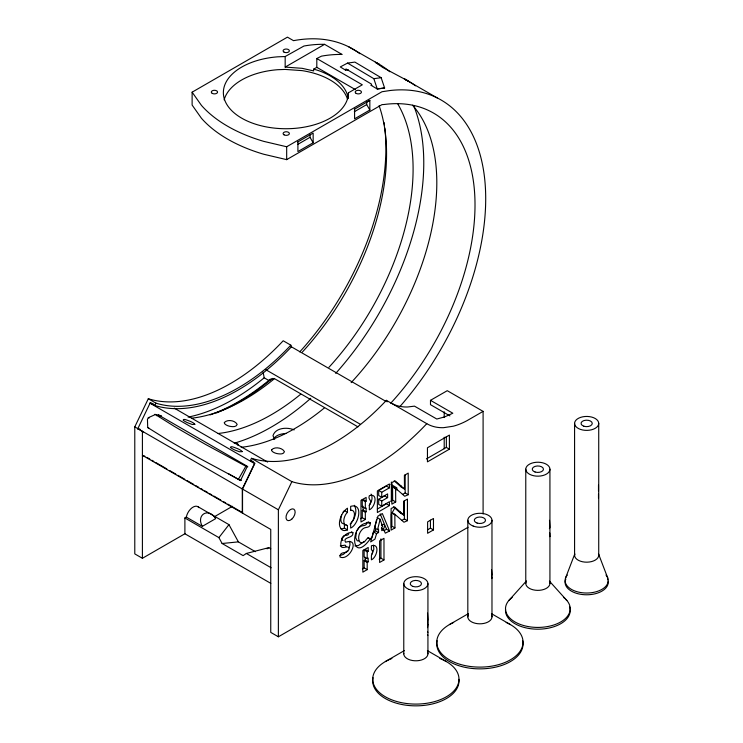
<?xml version="1.0" encoding="UTF-8"?>
<svg xmlns="http://www.w3.org/2000/svg" width="743" height="743" viewBox="0 0 743 743"><rect width="100%" height="100%" fill="white"/><g stroke="black" fill="none" stroke-linecap="round" stroke-linejoin="round"><path stroke-width="1.11" d="M359.853 53.7A215.674 124.518 -60 0 0 294.404 40.503L293.531 40.67L287.439 37.15L192.121 92.178L192.121 105.06L201.455 118.286A141.848 81.897 0 0 0 263.737 154.247L286.677 159.643L381.986 104.624L384.01 104.512A200.573 115.806 -60 0 1 474.963 200.601A200.573 115.806 -60 0 1 390.874 403.05M285.173 67.102L285.173 56.533L303.943 46.029A215.674 124.518 -60 0 1 323.53 44.32L324.589 44.348L342.124 54.471L341.065 54.443A215.674 124.518 -60 0 0 321.478 56.152L316.806 58.53L316.806 67.334L313.657 69.145L313.657 70.91L302.095 68.31L285.173 67.102L324.589 44.348M286.677 159.643L286.677 146.761L381.986 91.742L390.316 90.488A215.674 124.518 -60 0 1 402.437 89.857L404.777 89.922A215.674 124.518 -60 0 1 485.681 201.78A215.674 124.518 -60 0 1 400.05 406.412M427.931 583.654L427.931 653.831M427.931 624.482L427.513 627.659M427.699 624.371L427.699 620.359M270.796 583.366L184.896 533.771L184.896 517.982L186.391 516.822A9.705 5.6 -60 0 1 192.131 507.71A9.705 5.6 -60 0 1 198.966 507.655M316.806 58.53L362.315 84.804L348.43 92.819L347.919 97.333A62.542 36.11 0 0 1 283.185 128.697A62.542 36.11 0 0 1 223.429 94.194A62.542 36.11 0 0 1 277.743 56.821L285.173 56.533M341.882 538.443L341.826 539.957L343.052 540.495M377.072 517.537L380.119 519.301L377.565 529.675L374.518 527.911L376.645 519.459M377.565 529.675L378.54 529.118L378.54 532.527L375.484 530.762L373.515 531.904L372.206 536.836L370.998 538.201M378.54 532.527L376.562 533.66L374.964 539.102L370.655 541.926L377.899 516.134L382.348 513.571L389.592 530.994L385.292 533.168L383.676 529.555L381.391 528.236M345.644 70.213L345.987 68.95L371.509 84.108L371.166 85.371L377.286 89.002L384.614 87.999L381.159 77.699L354.894 62.096L347.566 63.081L340.294 66.935L345.644 70.213L348.356 69.796M377.286 89.002L373.84 78.684L347.566 63.081M341.631 514.797C340.712 517.592 339.7 523.601 343.898 523.945M356.454 531.774L355.702 537.728L357.067 540.56A6.399 3.696 -60 0 0 358.646 540.988M349.099 547.944L349.981 544.842L349.73 541.248M352.888 532.638C353.993 538.684 342.059 536.576 345.597 542.223C361.098 537.245 349.433 561.587 340.015 556.999C339.792 550.414 346.944 554.501 348.708 549.839A2.192 1.272 -60 0 0 349.024 548.715C349.108 543.997 340.888 550.767 340.814 545.028C340.183 538.694 346.312 531.403 352.888 532.638L351.355 531.756M565.497 578.147L574.813 553.86M348.755 533.827C347.845 536.502 344.065 534.291 342.764 536.92M598.496 498.247L598.496 494.179M366.893 522.366C366.633 527.103 362.082 524.558 359.826 527.066M370.423 523.091C370.153 528.96 365.797 526.22 362.881 528.821C359.25 531.886 356.965 538.276 360.123 542.316A6.399 3.696 -60 0 0 362.64 542.557C365.983 542.594 366.884 535.266 370.2 538.991C349.823 566.881 348.987 519.905 370.423 523.091L368.138 521.772M185.425 533.455L142.405 558.29L134.78 553.888L134.78 426.872L148.294 398.74L149.222 399.028A191.081 110.326 -60 0 0 281.16 342.922L283.194 340.768L290.819 345.17L291.535 346.702L289.464 348.885A193.672 111.822 -60 0 1 266.635 370.125L264.294 372.029A193.672 111.822 -60 0 1 178.134 408.678L175.989 408.678A193.672 111.822 -60 0 1 169.692 408.362L167.63 408.148A193.672 111.822 -60 0 1 155.751 405.762L150.225 402.827L137.827 428.637L143.315 431.999M154.804 405.464L155.919 403.143L156.847 403.43A191.062 110.308 -60 0 0 266.254 368.287L266.273 368.268A191.016 110.28 -60 0 0 288.786 347.325L290.819 345.17M468.044 527.279L278.374 636.788L270.749 632.386L270.749 529.425L242.534 513.144L242.534 489.089L254.933 463.27L250.354 460.632L251.468 458.31L252.406 458.598A191.081 110.326 -60 0 0 359.501 425.321L364.116 421.522A191.081 110.326 -60 0 0 384.335 402.492L386.379 400.338L426.788 423.668A83.987 48.49 -60 0 0 443.525 427.68L453.165 426.241A83.987 48.49 -60 0 0 466.92 420.724L483.099 411.381L483.099 513.98M227.776 504.098L242.757 512.744L242.302 513.004L242.302 488.959L254.515 463.539L150.04 403.217L151.953 403.774M278.374 636.788L278.374 509.782L291.878 481.65L292.816 481.938A191.081 110.326 -60 0 0 424.745 425.823L426.788 423.668M342.077 537.96L342.337 537.449M372.104 554.018L373.822 549.263L373.488 545.158M161.37 416.294A200.573 115.806 -60 0 1 155.482 414.483L148.359 417.677L147.458 419.34L147.708 427.541L167.314 439.745A141.848 5.052 28.6 0 0 198.845 457.957L239.292 479.718A215.674 124.518 -60 0 0 241.419 480.359M238.354 479.393L245.868 466.205A200.573 115.806 -60 0 0 247.828 466.818M395.192 507.413L391.347 514.072L391.347 527.651M357.095 530.381L358.776 528.041M369.132 505.389C371.537 502.37 373.255 497.652 371.063 494.104M273.415 439.076C276.006 434.878 281.3 433.745 285.906 433.448M270.777 548.789L268.817 547.656L246.351 553.461L243.128 555.634L222.12 543.505L218.897 537.616L228.955 524.642L197.87 506.642M343.006 512.187L344.399 510.617L347.455 512.373C343.99 515.103 341.297 525.236 347.455 525.607L347.455 529.889L346.331 530.261A12.845 7.421 -60 0 1 342.133 529.926C337.517 526.025 339.681 518.772 342.133 514.202A12.91 7.449 -60 0 1 346.331 509.029L347.455 508.193L347.455 512.373M350.12 524.131C354.504 519.311 357.95 511.425 354.318 505.296M347.352 550.897L343.387 554.38L339.857 555.625M508.844 600.483L526.267 581.147M364.311 541.433L358.34 545.557L354.931 545.901M598.496 490.984L598.496 485.207M267.071 548.836L268.817 547.656M369.838 110.029L369.838 100.361L366.698 102.172L366.698 104.587L369.838 110.029L354.587 118.834L354.587 109.165M297.627 142.052L313.156 133.09L313.156 142.758L297.906 151.563L297.906 141.894M354.309 109.323L369.838 100.361M297.627 144.467L310.017 137.316L310.017 134.901M354.309 111.747L366.698 104.587M214.43 516.71L232.438 506.308M202.328 526.35L215.646 518.66C208.82 507.079 195.715 514.648 202.328 526.35L186.363 517.128M426.389 458.933L446.357 447.407L449.404 449.171L449.404 435.082L427.448 447.76L427.448 461.849L449.404 449.171M365.324 512.261L366.132 511.788L366.132 508.008L365.324 508.481L362.268 506.717L362.268 499.872L363.086 499.398L366.132 501.163L366.132 497.411L360.977 500.383L360.977 521.985L365.324 519.487L365.324 512.261L362.268 510.497L362.268 517.722L365.324 519.487M378.679 490.501L386.36 486.061L389.416 487.826L389.416 483.972L377.37 490.919L377.37 512.531L389.416 505.574L389.416 501.72L381.735 506.15L378.679 504.395L378.679 499.25L384.568 495.85L387.614 497.615L387.614 493.9L381.735 497.299L378.679 495.535L378.679 490.501L381.735 492.256L389.416 487.826M362.268 499.872L365.324 501.627L366.132 501.163M362.268 506.717L363.086 506.252M362.268 510.497L363.086 510.032L366.132 511.788M378.679 499.25L381.735 501.005L387.614 497.615M360.531 518.725L362.268 517.722M377.333 509.029L386.36 503.81L389.416 505.574M390.744 501.284L392.657 500.178L395.703 501.943L391.877 504.153L391.877 482.541L395.285 480.953L404.489 489.015L404.387 475.325L408.213 473.115L408.213 494.717L404.74 496.268L395.62 488.29L392.564 486.526L392.657 500.178M408.213 494.717L405.167 492.962L402.474 494.476M383.676 529.555L381.744 530.669L381.744 527.261L382.682 526.722L380.119 519.301M384.01 530.688L386.536 529.23L389.592 530.994M393.391 506.8L400.663 513.218L403.718 514.983L403.607 501.293L407.443 499.082L407.443 520.685L404.387 518.93L401.694 520.444M394.932 527.911L391.877 526.146L391.793 512.503L394.839 514.258L394.932 527.911L391.106 530.121L391.106 508.509L394.505 506.921L403.718 514.983M407.443 520.685L403.96 522.236L394.839 514.258M367.191 562.423L368.194 561.847L368.194 558.067L367.191 558.643L364.135 556.879L364.135 550.034L365.138 549.448L368.194 551.213L368.194 547.461L362.844 550.544L362.844 572.156L367.191 569.649L367.191 562.423L364.135 560.668L364.135 567.884L367.191 569.649M364.135 550.034L367.191 551.789L368.194 551.213M364.135 560.668L365.138 560.083L368.194 561.847M427.494 529.843L430.429 528.152L433.475 529.908L433.475 518.493L427.615 521.883L427.615 533.288L433.475 529.908M362.398 568.887L364.135 567.884M379.19 559.2L380.936 558.188L383.982 559.953L383.982 538.341L379.617 540.867L379.617 562.47L383.982 559.953M385.348 661.576L404.313 650.627M449.404 624.594L468.369 613.644M449.914 415.894L430.485 404.675L430.485 400.328L447.258 390.688L483.099 411.381M159.271 416.609L161.435 415.839M156.541 415.662L158.463 414.993L160.442 415.578M347.455 529.889L344.399 528.134L343.285 528.496A12.845 7.421 -60 0 1 340.517 528.691M549.402 528.663L549.904 527.437L549.495 520.304M371.166 85.371L371.871 85.25M373.84 78.684L381.159 77.699M377.305 88.919L384.633 87.934M218.145 433.513L222.761 432.89A200.573 115.806 -60 0 0 300.757 394.161M340.322 545.873L345.216 545.167L346.006 546.393M222.12 543.505L238.382 541.87L255.388 551.687M241.846 447.23L241.865 447.221A200.573 115.806 -60 0 0 324.468 407.851M286.677 146.761L263.737 141.365A141.848 81.897 0 0 1 201.455 105.404L192.121 92.178M137.827 428.637L140.037 429.259M313.657 69.145L317.187 70.148A62.542 36.11 0 0 1 348.263 98.587M150.225 402.827L151.173 403.115A193.672 111.822 -60 0 0 153.095 403.653M250.354 460.632L251.301 460.929A193.672 111.822 -60 0 0 253.224 461.459M137.827 429.073L138.737 429.352M148.359 417.677L149.204 417.965M147.708 427.541L148.758 427.94M237.639 443.822L236.45 443.348A8.349 2.619 16.5 0 0 234.342 443.283M294.163 429.9C287.439 426.965 275.43 427.494 272.969 435.732L274.706 439.327M390.948 402.975L394.737 404.824A83.987 48.49 -60 0 0 407.684 406.988L414.473 406.142L436.81 419.033L444.685 416.888L452.831 413.229L430.485 400.328M245.589 466.112L206.062 444.704A141.848 5.052 28.6 0 1 174.531 426.501L154.925 414.269M348.764 46.855L379.106 64.223L375.782 62.588L382.877 67.548L408.223 81.033L404.415 78.981A215.674 124.518 -60 0 1 415.513 85.826M437.19 97.909L404.424 78.972M316.806 67.334L355.386 89.606M291.098 346.628L385.524 401.146M265.418 369.485L360.504 424.374M357.977 426.863L274.093 378.428L268.771 380.444L264.192 377.797L263.133 372.159M394.171 480.832L401.443 487.25L404.489 489.015M391.022 484.464L396.846 487.826L396.846 490.064M174.289 408.167L267.619 462.053M148.294 398.74L155.919 403.143M251.468 458.31L291.878 481.65M373.515 531.904L376.562 533.66M158.463 414.993L247.335 466.307L240.472 480.61L228.482 473.69M345.932 524.725L347.455 525.607M367.906 537.663L370.2 538.991M491.439 613.644L510.404 624.594M134.78 426.872L242.302 488.959M242.534 489.089L278.374 509.782M144.866 456.23L142.415 455.338L242.302 513.004M146.863 457.382L149.863 459.109M151.86 460.261L153.857 461.422M155.854 462.573L166.841 468.917M169.841 470.644L175.831 474.108M177.837 475.26L184.821 479.291M186.827 480.452L193.812 484.482M195.808 485.643L198.808 487.371M200.805 488.522L202.802 489.674M204.799 490.826L207.799 492.563M209.795 493.714L211.792 494.866M213.789 496.018L220.782 500.058M223.782 501.785L225.779 502.937M427.383 650.627L446.348 661.576M184.896 517.982L218.897 537.616M246.351 553.461L271.13 567.773M392.564 486.526L394.979 488.653M391.793 512.503L394.199 514.62M549.439 581.147L566.872 600.483M310.017 137.316L313.156 142.758M228.955 524.642L238.382 541.87M350.631 509.605L351.049 510.506M386.379 400.338L387.094 401.87M380.147 513.859L386.536 529.23M607.811 578.147L598.496 553.86A12.074 6.975 0 0 1 587.054 562.182A12.074 6.975 0 0 1 574.683 554.306M427.81 632.544L427.699 632.154A12.074 6.975 0 0 0 427.513 631.717M427.81 635.469L427.699 635.079A12.074 6.975 0 0 0 427.513 634.633M427.513 613.124L427.931 619.922M491.569 569.862L491.968 575.017M401.359 486.089L401.443 487.25M400.588 512.057L400.663 513.218M395.62 488.29L395.703 501.943M598.728 423.408A12.074 6.975 0 0 1 580.617 429.445A12.074 6.975 0 0 1 580.617 417.371A12.074 6.975 0 0 1 598.728 423.408L598.728 555.216M574.58 423.408L574.58 555.216M549.931 469.195A12.074 6.975 0 0 1 531.812 475.232A12.074 6.975 0 0 1 531.812 463.158A12.074 6.975 0 0 1 549.931 469.195L549.931 583.394M525.775 469.195L525.775 583.394M491.977 520.258L491.977 616.848M491.569 575.249L491.569 578.574L491.95 578.054A12.074 6.975 0 0 0 491.569 576.707M467.821 520.258L467.821 616.848M446.357 436.578L446.357 447.407M444.212 411.789L444.212 417.566M444.212 437.228L444.212 448.791M430.429 520.156L430.429 528.152M405.167 474.768L405.167 492.962M404.387 500.736L404.387 518.93M403.774 583.654L403.774 653.831M391.347 482.021L391.347 501.627M381.735 492.256L381.735 497.299M381.735 501.005L381.735 506.15M380.936 538.861L380.936 558.188M375.484 527.354L375.484 530.762M367.191 551.789L367.191 558.643M365.324 501.627L365.324 508.481M365.138 557.25L365.138 560.083M363.086 507.19L363.086 510.032M348.43 92.819L348.43 96.126M344.399 523.843L344.399 528.134M142.415 431.284L142.405 558.29M549.523 532.61A12.074 6.975 0 0 1 549.829 533.502L549.829 536.66A12.074 6.975 0 0 0 549.523 535.768M549.523 581.583A12.074 6.975 0 0 1 537.458 590.36A12.074 6.975 0 0 1 526.415 581.147M565.869 599.406A32.348 18.677 0 0 1 557.547 623.563A32.348 18.677 0 0 1 514.983 621.956A32.348 18.677 0 0 1 512.187 597.381M563.519 597.381A32.348 18.677 0 0 1 564.754 598.375M569.584 606.864A32.348 18.677 0 0 1 539.966 629.145A32.348 18.677 0 0 1 505.574 609.288M491.569 615.046A12.074 6.975 0 0 1 479.504 623.814A12.074 6.975 0 0 1 468.461 614.61M506.159 622.448A43.131 24.9 0 0 1 511.704 659.032A43.131 24.9 0 0 1 448.103 659.032A43.131 24.9 0 0 1 453.648 622.448M522.663 640.717A43.131 24.9 0 0 1 479.904 668.867A43.131 24.9 0 0 1 437.135 640.717M427.513 652.02A12.074 6.975 0 0 1 417.037 660.768A12.074 6.975 0 0 1 403.802 653.376M439.819 658.484A43.131 24.9 0 0 1 448.28 695.606A43.131 24.9 0 0 1 383.425 695.606A43.131 24.9 0 0 1 391.886 658.484M458.895 679.316A43.131 24.9 0 0 1 414.436 705.841A43.131 24.9 0 0 1 373.088 677.7M606 575.063A21.566 12.455 0 0 1 586.654 593.025A21.566 12.455 0 0 1 567.308 575.063M608.173 581.518A21.566 12.455 0 0 1 584.537 594.725A21.566 12.455 0 0 1 565.822 579.113M607.486 579.113A21.566 12.455 0 0 1 607.811 579.902M335.715 373.376A215.665 124.518 -60 0 0 417.111 115.332L417.129 115.314A215.674 124.518 -60 0 0 413.665 105.692M310.741 398.294A215.665 124.518 -60 0 1 234.379 443.153M384.094 122.595A207.176 119.614 -60 0 1 384.465 125.298M384.8 128.028A207.176 119.614 -60 0 1 299.763 351.876M272.356 378.391A207.176 119.614 -60 0 1 219.009 411.882M218.163 412.226A207.176 119.614 -60 0 1 216.482 412.904M379.097 105.682A200.573 115.806 -60 0 1 302.42 351.978M274.223 378.846A200.573 115.806 -60 0 1 191.601 418.198M224.135 99.85A62.542 36.11 0 0 1 277.743 69.703L285.173 69.424L302.095 70.622A62.542 36.11 0 0 1 347.408 98.921M397.635 103.686A200.573 115.806 -60 0 1 328.954 367.302M412.56 105.227A200.573 115.806 -60 0 1 351.16 382.626M375.308 62.161A215.674 124.518 -60 0 1 389.815 71.746M270.443 379.051A208.124 120.162 -60 0 1 210.093 414.91M382.599 529.583A3.13 1.802 -60 0 0 384.512 526.295L384.521 525.626A3.13 1.802 -60 0 0 382.636 524.493L382.06 524.827A3.13 1.802 -60 0 0 381.493 525.31M264.192 377.797A208.124 120.162 -60 0 1 188.118 417.111M241.178 447.351A8.6 2.693 16.5 0 1 242.589 447.63M237.509 443.812A8.6 2.693 16.5 0 1 238.085 445.456M354.457 514.945L353.677 519.441L350.659 523.834L350.659 528.078C358.795 524.577 363.921 502.677 350.659 506.345L350.659 510.441C353.389 509.429 354.727 512.754 354.457 514.945M370.766 501.794L369.345 505.751L369.345 509.809C375.001 507.692 378.679 492.609 369.345 495.674C368.036 498.841 370.395 499.37 370.766 501.794M372.633 551.993L371.407 555.671L371.407 559.832C376.831 557.64 380.49 543.04 371.407 545.761L371.407 549.876L372.197 550.294L372.633 551.993M224.395 422.461L224.312 422.86A6.427 2.666 11.2 0 0 229.327 426.203C231.797 426.677 236.255 427.485 237.175 424.383C235.067 420.306 227.451 419.163 224.395 422.461M271.669 449.756L271.594 450.156A6.427 2.666 11.2 0 0 276.61 453.499C279.071 453.973 283.529 454.781 284.448 451.679C282.349 447.602 274.734 446.459 271.669 449.756M194.824 424.337L192.214 424.476L187.719 422.804A6.353 0.947 23.9 0 1 183.14 420.166C183.112 418.086 188.323 420.789 189.939 421.207A6.418 1.31 21.5 0 1 194.517 423.854L194.833 424.337M242.107 451.633L239.487 451.763L234.992 450.1A6.353 0.947 23.9 0 1 230.414 447.453C230.386 445.382 235.596 448.075 237.212 448.503A6.418 1.31 21.5 0 1 241.791 451.14L242.107 451.623M535.053 472A5.61 3.241 0 0 0 543.458 469.195A5.61 3.241 0 0 0 535.053 466.39A5.61 3.241 0 0 0 535.053 472M473.189 526.063A12.074 6.975 0 0 0 491.95 520.713A12.074 6.975 0 0 0 474.563 514.007A12.074 6.975 0 0 0 473.189 526.063M477.099 523.063A5.61 3.241 0 0 0 485.513 520.258A5.61 3.241 0 0 0 477.099 517.453A5.61 3.241 0 0 0 477.099 523.063M409.142 589.45A12.074 6.975 0 0 0 427.903 584.109A12.074 6.975 0 0 0 410.507 577.404A12.074 6.975 0 0 0 409.142 589.45M413.052 586.459A5.61 3.241 0 0 0 421.457 583.654A5.61 3.241 0 0 0 413.052 580.85A5.61 3.241 0 0 0 413.052 586.459M583.849 426.213A5.61 3.241 0 0 0 592.264 423.408A5.61 3.241 0 0 0 583.849 420.603A5.61 3.241 0 0 0 583.849 426.213M212.229 93.367A3.13 1.802 0 0 0 217.458 92.559A3.13 1.802 0 0 0 213.631 90.349A3.13 1.802 0 0 0 212.229 93.367M284.012 52.103A3.13 1.802 0 0 0 289.241 51.295A3.13 1.802 0 0 0 285.414 49.084A3.13 1.802 0 0 0 284.012 52.103M284.04 134.836A3.13 1.802 0 0 0 289.268 134.019A3.13 1.802 0 0 0 285.442 131.808A3.13 1.802 0 0 0 284.04 134.836M356.111 93.377A3.13 1.802 0 0 0 361.339 92.569A3.13 1.802 0 0 0 357.513 90.358A3.13 1.802 0 0 0 356.111 93.377M291.767 519.171A6.473 3.734 -60 0 0 293.81 509.15A6.473 3.734 -60 0 0 286.157 515.93A6.473 3.734 -60 0 0 291.767 519.171"/></g></svg>
